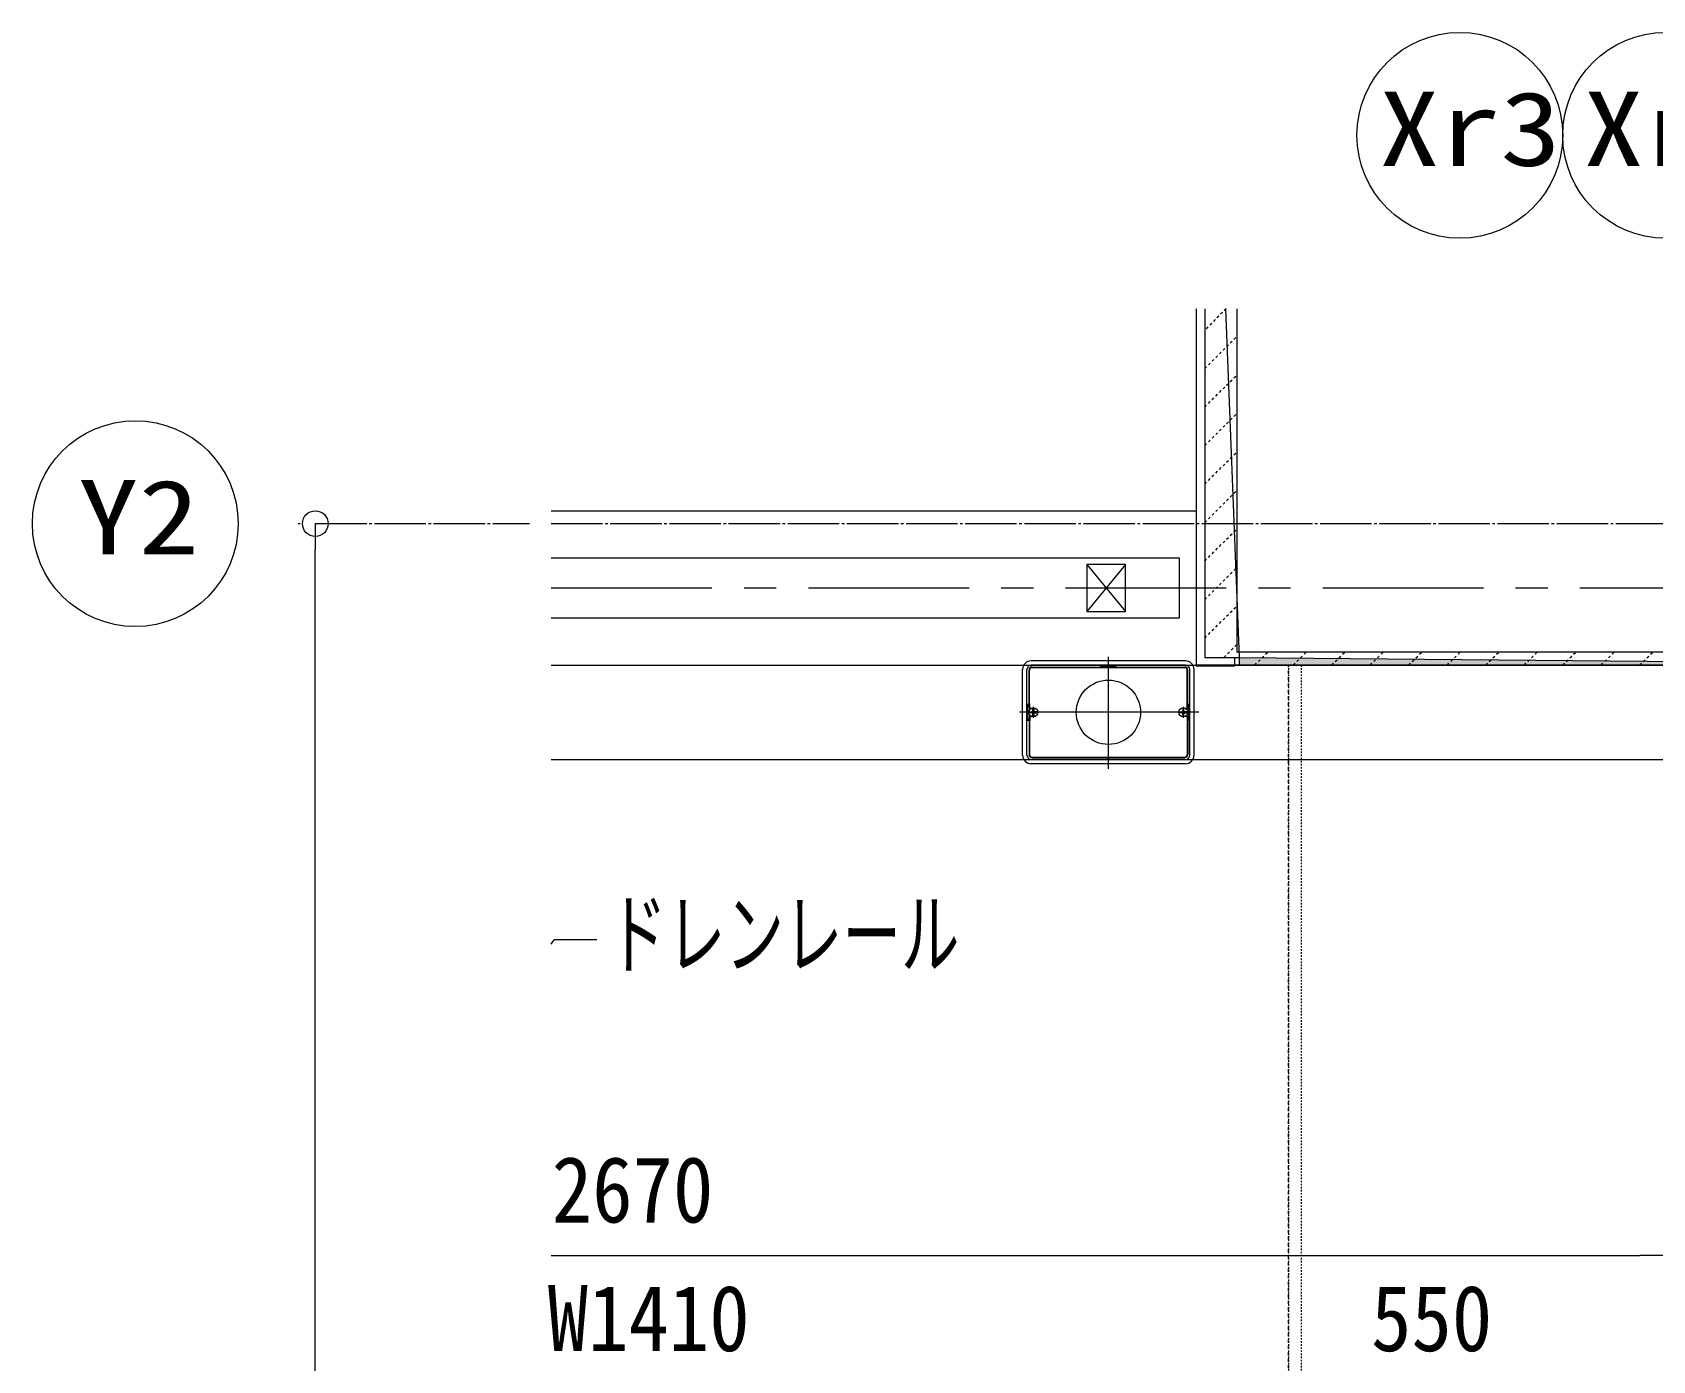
# Model space of a CAD drawing. Units: millimetres at full size, sheet at 1:30. Extents: x -17796 to 21385, y -23279 to 7734.
# Drawn here: x 11479 to 13369, y 3805 to 5354 of the extents above; entities that cross this region are included whole.
import ezdxf
from ezdxf.enums import TextEntityAlignment as Align

# ---------------------------------------------------------------- set-up
doc = ezdxf.new("R2010")
doc.units = ezdxf.units.MM
doc.header["$LTSCALE"] = 30
for name, pattern in [('USER10', [0.12, 0.06, -0.06]), ('USER11', [0.25, 0.125, -0.125]), ('USER13', [10, 6.25, -1.25, 1.25, -1.25]), ('USER7', [0.2, 0.1, -0.1]), ('USER9', [2.3, 2, -0.1, 0.1, -0.1])]:
    doc.linetypes.add(name, pattern=pattern)
for name, color, linetype, lineweight in [('0-1_(W)電灯', 253, 'Continuous', 18), ('0-E_遮音材', 254, 'Continuous', 18), ('1-0_掃き出しﾏｰｸ', 253, 'USER7', 18), ('1-8_CH表記', 2, 'Continuous', 18), ('1-F_衛生陶器・住設', 2, 'USER9', 18), ('2-1_', 7, 'Continuous', 9), ('2-E_', 253, 'USER10', 18), ('3-2_寸法', 142, 'Continuous', 18), ('3-D_雲マーク・質疑コ', 3, 'USER11', 18), ('5-3_役物', 6, 'Continuous', 18), ('6-A_寸法', 5, 'Continuous', 18), ('6-C_---', 6, 'Continuous', 18), ('6-E_電気', 61, 'Continuous', 18), ('7-3_梁スリーブ', 253, 'USER7', 18)]:
    doc.layers.add(name, color=color, linetype=linetype, lineweight=lineweight)
doc.styles.add('ＭＳ ゴシック', font='')
doc.styles.get('ＭＳ ゴシック').set_extended_font_data('MS Gothic')

msp = doc.modelspace()

# ---------------------------------------------------------------- linework, layer by layer
at = {"layer": '0-1_(W)電灯', "color": 6}
for p, q in [((12734.07, 4495.07), (12734.07, 4625.82)), ((12641.57, 4566.71), (12641.57, 4610.21)), ((12826.57, 4566.71), (12826.57, 4610.21)), ((12839.58, 4560.96), (12630.43, 4560.96)), ((12640.18, 4550.96), (12640.18, 4570.96)), ((12641.57, 4555.21), (12641.57, 4511.71)), ((12643.32, 4565.71), (12644.33, 4565.71)), ((12643.32, 4556.2), (12644.33, 4556.2)), ((12646.57, 4554.59), (12646.57, 4567.29)), ((12821.57, 4554.59), (12821.57, 4567.29)), ((12823.8, 4565.71), (12824.82, 4565.71)), ((12824.82, 4556.2), (12823.8, 4556.2)), ((12826.57, 4555.21), (12826.57, 4511.71)), ((12827.96, 4550.96), (12827.96, 4570.96)), ((12084.07, 3927.68), (13354.07, 3927.68))]:
    msp.add_line(p, q, dxfattribs=at)
at = {"layer": '0-1_(W)電灯', "color": 94}
for p in [(12084.07, 4290.7), (12137.21, 4295.79)]:
    msp.add_line(p, (12087.63, 4295.79), dxfattribs=at)
at = {"layer": '0-1_(W)電灯', "color": 7}
msp.add_line((13384.07, 3927.68), (13354.07, 3927.68), dxfattribs=at)
at = {"layer": '0-1_(W)電灯', "color": 6}
for points in [[(12824.07, 4620.96), (12734.07, 4620.96), (12644.07, 4620.96)], [(12823.99, 4615.88), (12734.07, 4615.88), (12644.14, 4615.88)], [(12645.07, 4613.71), (12734.07, 4613.71), (12823.07, 4613.71)], [(12645.07, 4613.21), (12734.07, 4613.21), (12823.07, 4613.21)], [(12725.07, 4614.84), (12734.07, 4614.84), (12743.07, 4614.84)], [(12634.07, 4510.96), (12634.07, 4560.96), (12634.07, 4610.95)], [(12639.14, 4511.03), (12639.14, 4560.96), (12639.14, 4610.88)], [(12642.32, 4566.71), (12642.32, 4570.96), (12642.07, 4571.46), (12642.07, 4610.21)], [(12825.82, 4566.71), (12825.82, 4570.96), (12826.07, 4571.46), (12826.07, 4610.21)], [(12828.99, 4511.03), (12828.99, 4560.96), (12828.99, 4610.88)], [(12834.07, 4510.96), (12834.07, 4560.96), (12834.07, 4610.95)], [(12642.32, 4555.2), (12642.32, 4550.96), (12642.07, 4550.46), (12642.07, 4511.71)], [(12644.57, 4560.46), (12642.57, 4560.46), (12642.57, 4561.46), (12644.57, 4561.46)], [(12646.07, 4562.96), (12646.07, 4564.96), (12647.07, 4564.96), (12647.07, 4562.96)], [(12647.07, 4558.96), (12647.07, 4556.96), (12646.07, 4556.96), (12646.07, 4558.96)], [(12648.57, 4560.46), (12650.57, 4560.46), (12650.57, 4561.46), (12648.57, 4561.46)], [(12819.57, 4560.46), (12817.57, 4560.46), (12817.57, 4561.46), (12819.57, 4561.46)], [(12822.07, 4562.96), (12822.07, 4564.96), (12821.07, 4564.96), (12821.07, 4562.96)], [(12821.07, 4558.96), (12821.07, 4556.96), (12822.07, 4556.96), (12822.07, 4558.96)], [(12823.57, 4560.46), (12825.57, 4560.46), (12825.57, 4561.46), (12823.57, 4561.46)], [(12825.82, 4555.2), (12825.82, 4550.96), (12826.07, 4550.46), (12826.07, 4511.71)], [(12824.07, 4500.96), (12734.07, 4500.96), (12644.07, 4500.96)], [(12823.99, 4506.03), (12734.07, 4506.03), (12644.14, 4506.03)], [(12645.07, 4508.71), (12734.07, 4508.71), (12823.07, 4508.71)], [(12645.07, 4508.21), (12734.07, 4508.21), (12823.07, 4508.21)]]:
    msp.add_lwpolyline(points, dxfattribs=at)
for centre, radius in [((12734.07, 4560.96), 37.5), ((12646.57, 4560.96), 5.25), ((12821.57, 4560.96), 5.25)]:
    msp.add_circle(centre, radius, dxfattribs=at)
for centre, radius, start, end in [((12644.07, 4610.95), 10, 90, 180), ((12644.14, 4610.88), 5, 90, 180), ((12645.07, 4610.21), 3.5, 90, 180), ((12645.07, 4610.21), 3, 90, 180), ((12725.07, 4612.84), 2, 25.50204, 90), ((12743.07, 4612.84), 2, 90, 154.49796), ((12823.07, 4610.21), 3.5, 0, 90), ((12823.07, 4610.21), 3, 0, 90), ((12823.99, 4610.88), 5, 0, 90), ((12824.07, 4610.95), 10, 0, 90), ((12642.18, 4570.96), 2, 180.13031, 252.20795), ((12643.32, 4566.71), 1.75, 180, 265.29556), ((12643.32, 4555.21), 1.75, 94.70444, 180), ((12643.32, 4566.71), 1, 180, 270), ((12643.32, 4555.2), 1, 90, 180), ((12644.57, 4562.96), 1.5, 270, 0), ((12644.57, 4558.96), 1.5, 0, 90), ((12648.57, 4562.96), 1.5, 180, 270), ((12648.57, 4558.96), 1.5, 90, 180), ((12819.57, 4562.96), 1.5, 270, 0), ((12819.57, 4558.96), 1.5, 0, 90), ((12823.57, 4562.96), 1.5, 180, 270), ((12823.57, 4558.96), 1.5, 90, 180), ((12824.82, 4566.71), 1, 270, 0), ((12824.82, 4555.2), 1, 0, 90), ((12824.82, 4566.71), 1.75, 274.69832, 0), ((12824.82, 4555.21), 1.75, 0, 85.30167), ((12825.96, 4570.96), 2, 287.79361, 359.86967), ((12642.18, 4550.96), 2, 107.79204, 180), ((12825.96, 4550.96), 2, 0, 72.20639), ((12644.07, 4510.96), 10, 180, 270), ((12644.14, 4511.03), 5, 180, 270), ((12645.07, 4511.71), 3.5, 180, 270), ((12645.07, 4511.71), 3, 180, 270), ((12823.07, 4511.71), 3, 270, 0), ((12823.07, 4511.71), 3.5, 270, 0), ((12823.99, 4511.03), 5, 270, 0), ((12824.07, 4510.96), 10, 270, 0)]:
    msp.add_arc(centre, radius, start, end, dxfattribs=at)
at = {"layer": '0-E_遮音材'}
msp.add_line((12870.72, 5031.57), (12886.57, 4624.96), dxfattribs=at)
for points in [[(12846.57, 5031.57), (12846.57, 4624.96), (12886.57, 4624.96)], [(12870.72, 5031.57), (12886.57, 4624.96), (13881.57, 4615.96)]]:
    msp.add_lwpolyline(points, dxfattribs=at)
msp.add_solid([(12886.57, 4615.96), (12886.57, 4624.96), (13881.57, 4615.96)], dxfattribs=at)
at = {"layer": '1-0_掃き出しﾏｰｸ', "color": 61, "linetype": 'Continuous'}
for p, q in [((12836.57, 5031.57), (12836.57, 4615.96)), ((12884.07, 5031.57), (12884.07, 4630.96)), ((13931.57, 4615.96), (12836.57, 4615.96))]:
    msp.add_line(p, q, dxfattribs=at)
at = {"layer": '1-0_掃き出しﾏｰｸ', "color": 7, "linetype": 'Continuous'}
for p, q in [((12846.57, 5031.57), (12846.57, 4624.96)), ((12846.57, 4624.96), (12886.57, 4624.96))]:
    msp.add_line(p, q, dxfattribs=at)
at = {"layer": '1-0_掃き出しﾏｰｸ'}
for p, q in [((12871.36, 5031.57), (12846.57, 5006.78)), ((12846.57, 4961.88), (12884.07, 4999.38)), ((12846.57, 4916.97), (12884.07, 4954.47)), ((12846.57, 4872.07), (12884.07, 4909.57)), ((12846.57, 4827.17), (12884.07, 4864.67)), ((12846.57, 4782.27), (12884.07, 4819.77)), ((12846.57, 4737.37), (12884.07, 4774.87)), ((12846.57, 4692.47), (12884.07, 4729.97)), ((12846.57, 4647.57), (12884.07, 4685.07)), ((12868.86, 4624.96), (12884.07, 4640.17)), ((12904.76, 4615.96), (12919.76, 4630.96)), ((12949.66, 4615.96), (12964.66, 4630.96)), ((12994.56, 4615.96), (13009.56, 4630.96)), ((13039.46, 4615.96), (13054.46, 4630.96)), ((13084.37, 4615.96), (13099.37, 4630.96)), ((13129.27, 4615.96), (13144.27, 4630.96)), ((13174.17, 4615.96), (13189.17, 4630.96)), ((13219.07, 4615.96), (13234.07, 4630.96)), ((13263.97, 4615.96), (13278.97, 4630.96)), ((13308.87, 4615.96), (13323.87, 4630.96)), ((13353.77, 4615.96), (13368.77, 4630.96))]:
    msp.add_line(p, q, dxfattribs=at)
at = {"layer": '1-0_掃き出しﾏｰｸ', "color": 61, "linetype": 'Continuous'}
msp.add_lwpolyline([(13884.07, 5031.57), (13884.07, 4630.96), (12884.07, 4630.96)], dxfattribs=at)
at = {"layer": '1-0_掃き出しﾏｰｸ', "color": 7, "linetype": 'Continuous'}
msp.add_lwpolyline([(12886.57, 4624.96), (12886.57, 4615.96), (13881.57, 4615.96)], dxfattribs=at)
at = {"layer": '1-8_CH表記'}
for p, q in [((11788.91, 4780.96), (11791.41, 4780.96)), ((11808.91, -5189.04), (11808.91, 4750.96))]:
    msp.add_line(p, q, dxfattribs=at)
at = {"layer": '1-8_CH表記', "color": 7}
msp.add_line((11808.91, 4780.96), (11808.91, 4750.96), dxfattribs=at)
at = {"layer": '1-8_CH表記'}
for centre in [(13144.07, 5233.81), (13384.07, 5233.81), (11598.91, 4780.96)]:
    msp.add_circle(centre, 120, dxfattribs=at)
at = {"layer": '1-8_CH表記', "color": 7}
msp.add_circle((11808.91, 4780.96), 15, dxfattribs=at)
at = {"layer": '1-F_衛生陶器・住設'}
for p, q in [((11808.91, 4780.96), (12058.91, 4780.96)), ((12084.07, 4780.96), (20784.07, 4780.96))]:
    msp.add_line(p, q, dxfattribs=at)
at = {"layer": '2-1_', "color": 140, "lineweight": 18}
for p, q in [((12084.07, 4795.96), (12836.57, 4795.96)), ((12084.07, 4615.96), (20784.07, 4615.96)), ((12084.07, 4505.96), (20784.07, 4505.96))]:
    msp.add_line(p, q, dxfattribs=at)
at = {"layer": '2-E_'}
for p, q in [((12944.07, 4615.96), (12944.07, 3180.96)), ((12959.07, 4615.96), (12959.07, 3180.96))]:
    msp.add_line(p, q, dxfattribs=at)
at = {"layer": '3-2_寸法'}
msp.add_line((12836.57, 4715.96), (12836.57, 4615.96), dxfattribs=at)
at = {"layer": '3-D_雲マーク・質疑コ'}
msp.add_lwpolyline([(12959.07, 3180.96), (12944.07, 3180.96), (12944.07, 4615.96)], dxfattribs=at)
at = {"layer": '5-3_役物'}
msp.add_lwpolyline([(12836.57, 5031.57), (12836.57, 4614.96), (12881.57, 4614.96), (12881.57, 4624.96)], dxfattribs=at)
at = {"layer": '6-A_寸法', "color": 211, "linetype": 'USER13'}
msp.add_line((12084.07, 4705.96), (20784.07, 4705.96), dxfattribs=at)
at = {"layer": '6-C_---'}
for p, q in [((12754.07, 4733.46), (12709.07, 4678.46)), ((12709.07, 4733.46), (12754.07, 4678.46)), ((12084.07, 4670.96), (12816.57, 4670.96))]:
    msp.add_line(p, q, dxfattribs=at)
msp.add_lwpolyline([(12084.07, 4740.96), (12816.57, 4740.96), (12816.57, 4670.96)], dxfattribs=at)
msp.add_lwpolyline([(12709.07, 4678.46), (12754.07, 4678.46), (12754.07, 4733.46), (12709.07, 4733.46)], close=True, dxfattribs=at)
at = {"layer": '6-E_電気'}
for p, q in [((12836.57, 5031.57), (12836.57, 4615.96)), ((12836.57, 5031.57), (12836.57, 4615.96)), ((12884.07, 5031.57), (12884.07, 4630.96)), ((12884.07, 5031.57), (12884.07, 4630.96)), ((13931.57, 4615.96), (12836.57, 4615.96)), ((13931.57, 4615.96), (12836.57, 4615.96))]:
    msp.add_line(p, q, dxfattribs=at)
msp.add_lwpolyline([(13884.07, 5031.57), (13884.07, 4630.96), (12884.07, 4630.96)], dxfattribs=at)
msp.add_lwpolyline([(13884.07, 5031.57), (13884.07, 4630.96), (12884.07, 4630.96)], dxfattribs=at)
at = {"layer": '7-3_梁スリーブ', "color": 61, "linetype": 'Continuous'}
for p, q in [((12836.57, 5031.57), (12836.57, 4615.96)), ((12884.07, 5031.57), (12884.07, 4630.96)), ((13931.57, 4615.96), (12836.57, 4615.96))]:
    msp.add_line(p, q, dxfattribs=at)
at = {"layer": '7-3_梁スリーブ', "color": 7, "linetype": 'Continuous'}
for p, q in [((12846.57, 5031.57), (12846.57, 4624.96)), ((12846.57, 4624.96), (12886.57, 4624.96))]:
    msp.add_line(p, q, dxfattribs=at)
at = {"layer": '7-3_梁スリーブ'}
for p, q in [((12871.36, 5031.57), (12846.57, 5006.78)), ((12846.57, 4961.88), (12884.07, 4999.38)), ((12846.57, 4916.97), (12884.07, 4954.47)), ((12846.57, 4872.07), (12884.07, 4909.57)), ((12846.57, 4827.17), (12884.07, 4864.67)), ((12846.57, 4782.27), (12884.07, 4819.77)), ((12846.57, 4737.37), (12884.07, 4774.87)), ((12846.57, 4692.47), (12884.07, 4729.97)), ((12846.57, 4647.57), (12884.07, 4685.07)), ((12868.86, 4624.96), (12884.07, 4640.17)), ((12904.76, 4615.96), (12919.76, 4630.96)), ((12949.66, 4615.96), (12964.66, 4630.96)), ((12994.56, 4615.96), (13009.56, 4630.96)), ((13039.46, 4615.96), (13054.46, 4630.96)), ((13084.37, 4615.96), (13099.37, 4630.96)), ((13129.27, 4615.96), (13144.27, 4630.96)), ((13174.17, 4615.96), (13189.17, 4630.96)), ((13219.07, 4615.96), (13234.07, 4630.96)), ((13263.97, 4615.96), (13278.97, 4630.96)), ((13308.87, 4615.96), (13323.87, 4630.96)), ((13353.77, 4615.96), (13368.77, 4630.96))]:
    msp.add_line(p, q, dxfattribs=at)
at = {"layer": '7-3_梁スリーブ', "color": 61, "linetype": 'Continuous'}
msp.add_lwpolyline([(13884.07, 5031.57), (13884.07, 4630.96), (12884.07, 4630.96)], dxfattribs=at)
at = {"layer": '7-3_梁スリーブ', "color": 7, "linetype": 'Continuous'}
msp.add_lwpolyline([(12886.57, 4624.96), (12886.57, 4615.96), (13881.57, 4615.96)], dxfattribs=at)

# ---------------------------------------------------------------- texts
at = {"layer": '0-1_(W)電灯', "color": 94, "style": 'ＭＳ ゴシック', "width": 0.65}
msp.add_text('ドレンレール', height=76.97, dxfattribs=at).set_placement((12150.87, 4240.99), align=Align.BOTTOM_LEFT)
at = {"layer": '0-1_(W)電灯', "color": 9, "style": 'ＭＳ ゴシック', "width": 0.9}
for s, p in [('2670', (12084.76, 3942.88)), ('W1410', (12080, 3792.88)), ('550', (13040.5, 3792.88))]:
    msp.add_text(s, height=76.97, dxfattribs=at).set_placement(p, align=Align.BOTTOM_LEFT)
at = {"layer": '1-8_CH表記', "style": 'ＭＳ ゴシック', "width": 1.2}
for s, p in [('Xr3', (13049.78, 5172.15)), ('Xr4', (13288.07, 5172.15))]:
    msp.add_text(s, height=86.66, dxfattribs=at).set_placement(p, align=Align.BOTTOM_LEFT)
at = {"layer": '1-F_衛生陶器・住設', "style": 'ＭＳ ゴシック', "width": 1.2}
msp.add_text('Y2', height=86.66, dxfattribs=at).set_placement((11532.06, 4719.3), align=Align.BOTTOM_LEFT)

doc.saveas('drawing.dxf')
